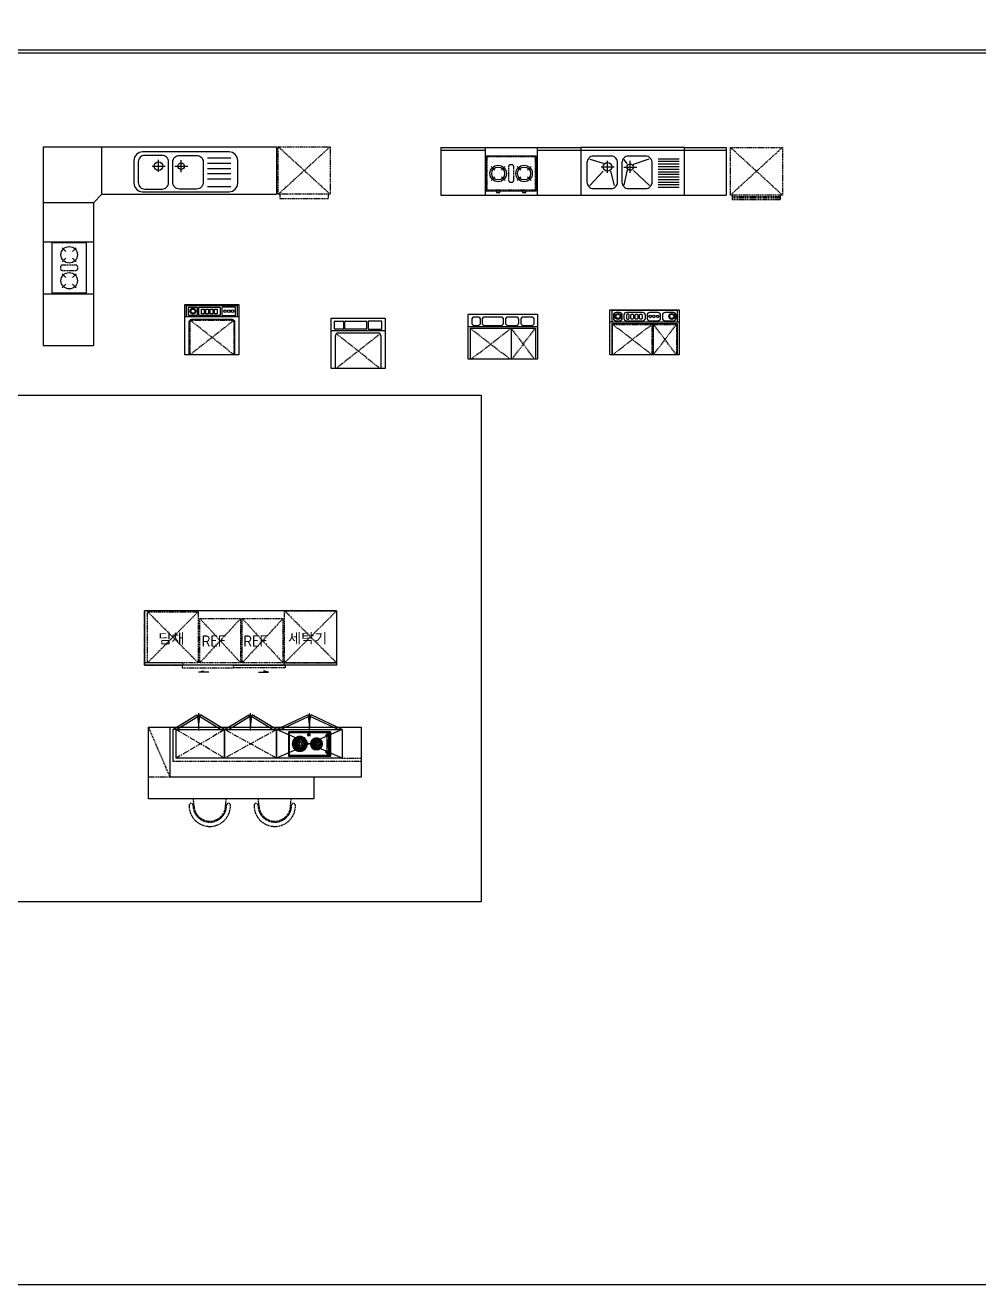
# Model space of a CAD drawing. Extents: x 0 to 79700, y -68 to 28499.
# Drawn here: x 29934 to 40964, y -38 to 14535 of the extents above; entities that cross this region are included whole.
import ezdxf

# ---------------------------------------------------------------- set-up
doc = ezdxf.new("R2010")
doc.units = 0
doc.header["$LTSCALE"] = 50
doc.header["$MEASUREMENT"] = 0
for name, pattern in [('CENTER', [2, 1.25, -0.25, 0.25, -0.25]), ('DASHED2', [0.375, 0.25, -0.125]), ('HIDDEN', [0.375, 0.25, -0.125])]:
    doc.linetypes.add(name, pattern=pattern)
doc.layers.get('0').update_dxf_attribs({"linetype": 'CONTINUOUS'})
for name, color, linetype in [('DM', 7, 'CONTINUOUS'), ('FU', 4, 'CONTINUOUS'), ('FUR', 4, 'CONTINUOUS'), ('FUR2', 6, 'CONTINUOUS'), ('PAT', 11, 'CONTINUOUS'), ('TEXT', 7, 'CONTINUOUS')]:
    doc.layers.add(name, color=color, linetype=linetype)
doc.styles.add('HS2', font='architxt.shx', dxfattribs={"bigfont": 'ghs.shx'})
doc.styles.add('ROMANS', font='romans', dxfattribs={"width": 0.8})

# ---------------------------------------------------------------- blocks, each defined once
blk = doc.blocks.new('SINK12RS')
for p, q in [((849, -130), (1120, -130)), ((209, -225), (359, -225)), ((283, -292), (283, -153)), ((472, -226), (622, -226)), ((546, -293), (546, -154)), ((849, -190), (1120, -190)), ((849, -250), (1120, -250)), ((849, -310), (1120, -310)), ((849, -370), (1120, -370)), ((849, -460), (1120, -460))]:
    blk.add_line(p, q)
for points in [[(99, -520), (1099, -520, 0.414214), (1199, -420), (1199, -160, 0.414214), (1099, -60), (99, -60, 0.414214), (-1, -160), (-1, -420, 0.414214)], [(124, -490), (324, -490, 0.414214), (399, -415), (399, -175, 0.414214), (324, -100), (124, -100, 0.414214), (49, -175), (49, -415, 0.414214)], [(524, -490, -0.414214), (449, -415), (449, -175, -0.414214), (524, -100), (724, -100, -0.414214), (799, -175), (799, -415, -0.414214), (724, -490)]]:
    blk.add_lwpolyline(points, format="xyb", close=True)
for centre, radius in [((283, -225), 50), ((546, -226), 37.5)]:
    blk.add_circle(centre, radius)
blk = doc.blocks.new('A$C4FD14A2F')
at = {"layer": 'PAT', "ltscale": 400}
for points in [[(628, 1785), (680, 1785), (680, 1800)], [(1382, 1800), (1382, 1785), (1434, 1785)]]:
    blk.add_hatch(color=256, dxfattribs=at).paths.add_polyline_path(points)
at = {"layer": 'DM', "ltscale": 400}
for p, q in [((628, 1785), (680, 1800)), ((744, 1785), (628, 1785)), ((680, 1800), (680, 1785)), ((1318, 1785), (1434, 1785)), ((1434, 1785), (1382, 1800)), ((1382, 1800), (1382, 1785))]:
    blk.add_line(p, q, dxfattribs=at)
at = {"layer": 'FUR', "ltscale": 400}
for p, q in [((2221, 2494), (0, 2494)), ((0, 2494), (0, 1864)), ((47, 1150), (2507, 1150)), ((47, 319), (47, 1150)), ((297, 569), (297, 1150)), ((2507, 1150), (2507, 569)), ((2507, 569), (297, 569)), ((1957, 569), (1957, 319)), ((1957, 319), (47, 319))]:
    blk.add_line(p, q, dxfattribs=at)
at = {"layer": 'FUR'}
for p, q in [((2221, 2494), (2221, 1864)), ((2221, 1864), (0, 1864))]:
    blk.add_line(p, q, dxfattribs=at)
at = {"layer": 'FUR', "color": 1, "linetype": 'DASHED2'}
blk.add_line((297, 569), (47, 1150), dxfattribs=at)
at = {"layer": 'FUR', "color": 1, "linetype": 'CENTER'}
for p, q in [((927, 1120), (367, 790)), ((927, 790), (367, 1120)), ((1527, 1120), (927, 790)), ((1527, 790), (927, 1120))]:
    blk.add_line(p, q, dxfattribs=at)
at = {"layer": 'FUR2', "linetype": 'DASHED2'}
for p, q in [((0, 1864), (0, 2494)), ((36, 2484), (621, 1894)), ((621, 2484), (36, 1894)), ((1621, 2494), (2221, 1894)), ((2221, 2494), (1621, 1894)), ((1111, 2404), (641, 1894)), ((641, 2404), (1111, 1894)), ((1601, 2404), (1131, 1894)), ((1131, 2404), (1601, 1894)), ((2507, 750), (327, 750)), ((2287, 790), (2507, 790)), ((297, 569), (47, 569)), ((572, 244), (566, 319)), ((939, 244), (945, 319)), ((1323, 244), (1317, 319)), ((1690, 244), (1696, 319))]:
    blk.add_line(p, q, dxfattribs=at)
at = {"layer": 'FUR2'}
for p, q in [((326, 1120), (607, 1291)), ((372, 1120), (616, 1272)), ((616, 1272), (607, 1291)), ((627, 1109), (627, 1311)), ((637, 1272), (646, 1291)), ((880, 1120), (637, 1272)), ((927, 1120), (646, 1291)), ((927, 1120), (1208, 1291)), ((973, 1120), (1216, 1272)), ((1216, 1272), (1208, 1291)), ((1227, 1109), (1227, 1311)), ((1238, 1272), (1247, 1291)), ((1481, 1120), (1238, 1272)), ((1527, 1120), (1247, 1291)), ((1527, 1120), (1888, 1291)), ((1574, 1120), (1896, 1272)), ((1896, 1272), (1888, 1291)), ((1907, 1109), (1907, 1311)), ((1918, 1272), (1927, 1291)), ((2241, 1120), (1918, 1272)), ((2287, 1120), (1927, 1291)), ((367, 1120), (327, 1120)), ((327, 1120), (327, 750)), ((2287, 790), (1527, 1120)), ((2287, 1120), (1527, 790)), ((1665, 1088), (1665, 818)), ((2150, 1093), (1670, 1093)), ((1675, 1078), (1675, 828)), ((2140, 1083), (1680, 1083)), ((1795, 868), (1795, 1041)), ((1797, 868), (1797, 1041)), ((1901, 1066), (1901, 1052)), ((1988, 885), (1988, 1024)), ((1990, 885), (1990, 1024)), ((2098, 1056), (2122, 1056)), ((2098, 1046), (2122, 1046)), ((2108, 1038), (2108, 873)), ((2145, 828), (2145, 1078)), ((2155, 818), (2155, 1088)), ((1757, 952), (1771, 952)), ((1758, 960), (1772, 960)), ((1766, 946), (1767, 946)), ((1768, 966), (1768, 966)), ((1781, 917), (1776, 939)), ((1777, 974), (1778, 990)), ((1785, 923), (1780, 945)), ((1781, 969), (1782, 985)), ((1786, 993), (1803, 978)), ((1786, 987), (1802, 973)), ((1800, 935), (1789, 922)), ((1802, 930), (1789, 915)), ((1822, 934), (1802, 936)), ((1804, 973), (1821, 977)), ((1827, 929), (1804, 931)), ((1805, 978), (1824, 982)), ((1823, 974), (1815, 955)), ((1816, 953), (1825, 938)), ((1829, 976), (1821, 955)), ((1821, 953), (1831, 936)), ((1841, 960), (1867, 960)), ((1841, 949), (1867, 949)), ((1846, 966), (1860, 966)), ((1846, 943), (1860, 943)), ((1847, 968), (1857, 968)), ((1847, 941), (1857, 941)), ((1850, 974), (1852, 974)), ((1850, 935), (1852, 935)), ((1958, 953), (1969, 953)), ((1959, 959), (1970, 959)), ((1965, 948), (1966, 948)), ((1967, 964), (1966, 964)), ((1977, 925), (1973, 942)), ((1974, 970), (1975, 983)), ((1980, 929), (1976, 947)), ((1977, 966), (1978, 979)), ((1981, 985), (1994, 974)), ((1981, 980), (1993, 970)), ((1992, 939), (1983, 928)), ((1994, 935), (1983, 923)), ((2010, 938), (1994, 940)), ((1995, 969), (2009, 972)), ((2013, 934), (1995, 936)), ((1996, 973), (2011, 977)), ((2011, 970), (2004, 955)), ((2005, 953), (2012, 941)), ((2016, 972), (2009, 955)), ((2009, 953), (2017, 940)), ((2025, 959), (2045, 959)), ((2025, 950), (2045, 950)), ((2029, 964), (2040, 964)), ((2029, 945), (2040, 945)), ((2030, 966), (2038, 966)), ((2030, 944), (2038, 944)), ((2032, 970), (2034, 970)), ((2032, 939), (2034, 939)), ((1670, 813), (2150, 813)), ((1680, 823), (2140, 823)), ((2100, 852), (2110, 874)), ((2108, 848), (2108, 838)), ((2109, 848), (2119, 869))]:
    blk.add_line(p, q, dxfattribs=at)
at = {"layer": 'FUR2', "linetype": 'DASHED2'}
for points in [[(621, 1894), (36, 1894), (36, 2484), (621, 2484)], [(2221, 1894), (1621, 1894), (1621, 2494), (2221, 2494)], [(1111, 1894), (641, 1894), (641, 2404), (1111, 2404)], [(1601, 1894), (1131, 1894), (1131, 2404), (1601, 2404)], [(0, 1864), (446, 1864), (446, 1894), (0, 1894)], [(436, 1834), (1031, 1834), (1031, 1864), (436, 1864)], [(1626, 1834), (1031, 1834), (1031, 1864), (1626, 1864)], [(2221, 1864), (1616, 1864), (1616, 1894), (2221, 1894)]]:
    blk.add_lwpolyline(points, close=True, dxfattribs=at)
at = {"layer": 'FUR2'}
for points in [[(927, 790), (367, 790), (367, 1120), (927, 1120)], [(1527, 790), (927, 790), (927, 1120), (1527, 1120)], [(2287, 790), (1527, 790), (1527, 1120), (2287, 1120)], [(1886, 1052), (1916, 1052), (1916, 1066), (1886, 1066)], [(2114, 921), (2124, 921), (2124, 994), (2114, 994)]]:
    blk.add_lwpolyline(points, close=True, dxfattribs=at)
blk.add_lwpolyline([(2108, 838), (2133, 838), (2133, 1071), (2108, 1071), (2108, 1064)], dxfattribs=at)
for centre, radius in [((1796, 955), 83.1), ((1796, 955), 76.2), ((1894, 1059), 3.8), ((1909, 1059), 3.8), ((1989, 955), 66.5), ((2110, 1051), 13), ((1989, 955), 60.9), ((2119, 927), 2.8), ((2110, 861), 13)]:
    blk.add_circle(centre, radius, dxfattribs=at)
for centre, radius, start, end in [((96, 1164), 531, 358.3965, 11.7524), ((1157, 1164), 531, 168.2476, 181.6035), ((697, 1164), 531, 358.3965, 11.7524), ((1758, 1164), 531, 168.2476, 181.6035), ((1377, 1164), 531, 358.3965, 11.7524), ((2438, 1164), 531, 168.2476, 181.6035), ((1670, 1088), 5, 90, 180), ((1680, 1078), 5, 90, 180), ((1796, 955), 86.5, 90.7616, 269.2384), ((1796, 955), 73.6, 6.4787, 353.5213), ((1796, 955), 67.9, 12.1449, 347.8551), ((1796, 955), 65.6, 14.7362, 345.2638), ((1796, 955), 86.5, 270.7616, 89.2384), ((1989, 955), 69.2, 90.7616, 269.2384), ((1989, 955), 69.2, 270.7616, 89.2384), ((2140, 1078), 5, 360, 90), ((2150, 1088), 5, 360, 90), ((1796, 955), 59.8, 19.0676, 340.9324), ((1796, 955), 57.5, 19.861, 340.139), ((1796, 955), 51.8, 17.3153, 342.6847), ((1757, 943), 9.2, 90, 196.8044), ((1796, 955), 49.5, 196.8044, 344.5475), ((1758, 969), 9.2, 158.478, 270), ((1796, 955), 49.5, 15.4525, 158.478), ((1766, 937), 9.2, 90, 210.2439), ((1796, 955), 43.7, 210.2439, 349.9311), ((1768, 975), 9.2, 143.5316, 270), ((1796, 955), 43.7, 10.0689, 143.5316), ((1767, 937), 9.2, 13.0382, 90), ((1768, 975), 9.2, 270, 355.0382), ((1771, 943), 9.2, 13.0382, 90), ((1772, 969), 9.2, 270, 355.0382), ((1783, 990), 4.6, 49.0382, 175.0382), ((1786, 919), 4.6, 193.0382, 319.0382), ((1785, 985), 2.3, 49.0382, 175.0382), ((1787, 923), 2.3, 193.0382, 319.0382), ((1802, 934), 2.3, 85.0382, 139.0382), ((1803, 975), 2.3, 229.0382, 283.0382), ((1804, 929), 2.3, 85.0382, 139.0382), ((1804, 980), 2.3, 229.0382, 283.0382), ((1818, 954), 2.3, 157.0382, 211.0382), ((1823, 954), 2.3, 157.0382, 211.0382), ((1821, 975), 2.3, 337.0382, 103.0382), ((1823, 936), 2.3, 265.0382, 31.0382), ((1825, 978), 4.6, 337.0382, 103.0382), ((1827, 934), 4.6, 265.0382, 31.0382), ((1841, 963), 2.3, 190.0689, 270), ((1841, 947), 2.3, 90, 169.9311), ((1846, 968), 2.3, 195.4525, 270), ((1846, 941), 2.3, 90, 164.5475), ((1847, 971), 2.3, 197.3153, 270), ((1847, 938), 2.3, 90, 162.6847), ((1857, 971), 2.3, 270, 14.7362), ((1857, 938), 2.3, 345.2638, 90), ((1860, 968), 2.3, 270, 12.1449), ((1860, 941), 2.3, 347.8551, 90), ((1867, 963), 2.3, 270, 6.4787), ((1867, 947), 2.3, 353.5213, 90), ((1989, 955), 58.9, 6.4787, 353.5213), ((1989, 955), 54.3, 12.1449, 347.8551), ((1989, 955), 52.5, 14.7362, 345.2638), ((1989, 955), 47.9, 19.0676, 340.9324), ((1989, 955), 46, 19.861, 340.139), ((1989, 955), 41.4, 17.3153, 342.6847), ((1959, 966), 7.36, 158.478, 270), ((1958, 945), 7.36, 90, 196.8044), ((1989, 955), 39.6, 196.8044, 344.5475), ((1989, 955), 39.6, 15.4525, 158.478), ((1965, 941), 7.36, 90, 210.2439), ((1967, 971), 7.36, 143.5316, 270), ((1989, 955), 35, 210.2439, 349.9311), ((1989, 955), 35, 10.0689, 143.5316), ((1966, 971), 7.36, 270, 355.0382), ((1966, 941), 7.36, 13.0382, 90), ((1969, 945), 7.36, 13.0382, 90), ((1970, 966), 7.36, 270, 355.0382), ((1978, 983), 3.68, 49.0382, 175.0382), ((1981, 926), 3.68, 193.0382, 319.0382), ((1980, 979), 1.84, 49.0382, 175.0382), ((1982, 930), 1.84, 193.0382, 319.0382), ((1994, 938), 1.84, 85.0382, 139.0382), ((1995, 971), 1.84, 229.0382, 283.0382), ((1996, 975), 1.84, 229.0382, 283.0382), ((1995, 934), 1.84, 85.0382, 139.0382), ((2006, 954), 1.84, 157.0382, 211.0382), ((2010, 954), 1.84, 157.0382, 211.0382), ((2009, 971), 1.84, 337.0382, 103.0382), ((2010, 940), 1.84, 265.0382, 31.0382), ((2012, 973), 3.68, 337.0382, 103.0382), ((2014, 938), 3.68, 265.0382, 31.0382), ((2025, 961), 1.84, 190.0689, 270), ((2025, 948), 1.84, 90, 169.9311), ((2029, 966), 1.84, 195.4525, 270), ((2029, 944), 1.84, 90, 164.5475), ((2030, 967), 1.84, 197.3153, 270), ((2030, 942), 1.84, 90, 162.6847), ((2038, 967), 1.84, 270, 14.7362), ((2038, 942), 1.84, 345.2638, 90), ((2040, 966), 1.84, 270, 12.1449), ((2040, 944), 1.84, 347.8551, 90), ((2045, 961), 1.84, 270, 6.4787), ((2045, 948), 1.84, 353.5213, 90), ((1670, 818), 5, 180, 270), ((1680, 828), 5, 180, 270), ((2140, 828), 5, 270, 360), ((2150, 818), 5, 270, 360)]:
    blk.add_arc(centre, radius, start, end, dxfattribs=at)
at = {"layer": 'FUR2', "linetype": 'DASHED2'}
for centre, radius, start, end in [((755, 239), 239, 178.6829, 1.3171), ((539, 244), 22.2, 0, 180), ((755, 244), 194, 180, 0), ((755, 244), 183, 180, 0), ((972, 244), 22.2, 0, 180), ((1290, 244), 22.2, 0, 180), ((1507, 239), 239, 178.6829, 1.3171), ((1507, 244), 194, 180, 0), ((1507, 244), 183, 180, 0), ((1723, 244), 22.2, 0, 180)]:
    blk.add_arc(centre, radius, start, end, dxfattribs=at)
at = {"layer": 'FUR2', "style": 'ROMANS', "oblique": -180, "text_generation_flag": 4}
blk.add_text('De Dietrich', height=6.4, rotation=270, dxfattribs=at).set_placement((2122, 986))
at = {"layer": 'TEXT', "ltscale": 400, "style": 'HS2', "width": 1.1}
for s, p in [('딤채', (160, 2104)), ('REF', (661, 2080)), ('REF', (1143, 2080)), ('세탁기', (1660, 2107))]:
    blk.add_text(s, height=130, dxfattribs=at).set_placement(p)

msp = doc.modelspace()

# ---------------------------------------------------------------- linework, layer by layer
msp.add_lwpolyline([(20321.4904, 10253.95416), (35207.07546, 10253.95416), (35207.07546, 4391.15396), (20321.4904, 4391.15396)], close=True)
at = {"layer": 'FU'}
for points in [[(19986, 28499.08086), (41869.50283, 28499.08086), (41869.50283, 14211.93459), (19986, 14211.93459)], [(19986, 14249.54043), (41869.50283, 14249.54043), (41869.50283, -37.60583), (19986, -37.60583)]]:
    msp.add_lwpolyline(points, close=True, dxfattribs=at)
at = {"layer": 'FUR'}
for p, q in [((30142.13862, 13128.69007), (32842.13862, 13128.69007)), ((30142.13862, 13128.69007), (30142.13862, 10828.69007)), ((30142.13862, 13128.69007), (30142.13862, 12578.69007)), ((30822.13862, 12578.69007), (30822.13862, 13128.69007)), ((32842.13862, 13128.69007), (32842.13862, 12578.69007)), ((34741.75975, 13120.04154), (36361.75975, 13120.04154)), ((34741.75975, 13120.04154), (34741.75975, 12570.04154)), ((35254.75975, 13120.04154), (35254.75975, 12570.04154)), ((35854.75975, 13120.04154), (35854.75975, 12570.04154)), ((37561.75975, 13120.04154), (38041.75975, 13120.04154)), ((38041.75975, 13120.04154), (38041.75975, 12570.04154)), ((34741.75975, 13090.04154), (35254.75975, 13090.04154)), ((35854.75975, 13090.04154), (36361.75975, 13090.04154)), ((36361.75975, 13090.04154), (37561.75975, 13090.04154)), ((36621.75975, 12933.04154), (36468.75975, 12980.04154)), ((36895.75975, 12930.04154), (36862.75975, 12980.04154)), ((36968.75975, 12927.04154), (37152.75975, 12990.04154)), ((37255.75975, 12990.04154), (37496.75975, 12990.04154)), ((37561.75975, 13090.04154), (38041.75975, 13090.04154)), ((35323.44247, 12900.35882), (35365.86888, 12857.93241)), ((35443.65062, 12857.93241), (35486.07703, 12900.35882)), ((35623.44247, 12900.35882), (35665.86888, 12857.93241)), ((35743.65062, 12857.93241), (35786.07703, 12900.35882)), ((36464.75975, 12679.04154), (36618.75975, 12846.04154)), ((36595.75975, 12895.04154), (36745.75975, 12895.04154)), ((36669.75975, 12828.04154), (36669.75975, 12967.04154)), ((36748.75975, 12679.04154), (36708.75975, 12846.04154)), ((36858.75975, 12894.04154), (37008.75975, 12894.04154)), ((36895.75975, 12860.04154), (36858.75975, 12686.04154)), ((36932.75975, 12827.04154), (36932.75975, 12966.04154)), ((36968.75975, 12853.04154), (37155.75975, 12679.04154)), ((37255.75975, 12960.04154), (37496.75975, 12960.04154)), ((37255.75975, 12930.04154), (37496.75975, 12930.04154)), ((37255.75975, 12900.04154), (37496.75975, 12900.04154)), ((37255.75975, 12870.04154), (37496.75975, 12870.04154)), ((37255.75975, 12840.04154), (37496.75975, 12840.04154)), ((35323.44247, 12737.72426), (35365.86888, 12780.15067)), ((35443.65062, 12780.15067), (35486.07703, 12737.72426)), ((35623.44247, 12737.72426), (35665.86888, 12780.15067)), ((35743.65062, 12780.15067), (35786.07703, 12737.72426)), ((37255.75975, 12810.04154), (37496.75975, 12810.04154)), ((37255.75975, 12780.04154), (37496.75975, 12780.04154)), ((37255.75975, 12750.04154), (37496.75975, 12750.04154)), ((37255.75975, 12720.04154), (37496.75975, 12720.04154)), ((37255.75975, 12690.04154), (37496.75975, 12690.04154)), ((30722.13862, 12478.69007), (30822.13862, 12578.69007)), ((30822.13862, 12578.69007), (32842.13862, 12578.69007)), ((34741.75975, 12570.04154), (36361.75975, 12570.04154)), ((37255.75975, 12660.04154), (37496.75975, 12660.04154)), ((37561.75975, 12570.04154), (38041.75975, 12570.04154)), ((30722.13862, 12478.69007), (30142.13862, 12478.69007)), ((30722.13862, 12478.69007), (30722.13862, 10828.69007)), ((30142.13862, 12028.69007), (30722.13862, 12028.69007)), ((30642.13862, 12018.69007), (30242.13862, 12018.69007)), ((30242.13862, 12018.69007), (30242.13862, 11438.69007)), ((30404.24775, 11917.58095), (30361.82134, 11960.00735)), ((30482.0295, 11917.58095), (30524.4559, 11960.00735)), ((30642.13862, 11438.69007), (30642.13862, 12018.69007)), ((30361.82134, 11797.37279), (30404.24775, 11839.7992)), ((30524.4559, 11797.37279), (30482.0295, 11839.7992)), ((30404.24775, 11617.58095), (30361.82134, 11660.00735)), ((30482.0295, 11617.58095), (30524.4559, 11660.00735)), ((30361.82134, 11497.37279), (30404.24775, 11539.7992)), ((30524.4559, 11497.37279), (30482.0295, 11539.7992)), ((30142.13862, 11428.69007), (30722.13862, 11428.69007)), ((30242.13862, 11438.69007), (30642.13862, 11438.69007)), ((31781.08418, 11162.98067), (32406.08418, 11162.98067)), ((33472.89877, 11144.41639), (34097.89877, 11144.41639)), ((33472.89877, 10564.41639), (33472.89877, 11144.41639)), ((33512.89877, 11021.41639), (33512.89877, 11107.41639)), ((33517.89877, 11112.41639), (33609.89877, 11112.41639)), ((33614.89877, 11107.41639), (33614.89877, 11021.41639)), ((33632.89877, 11021.41639), (33632.89877, 11107.41639)), ((33637.89877, 11112.41639), (33876.89877, 11112.41639)), ((33881.89877, 11107.41639), (33881.89877, 11021.41639)), ((33901.89877, 11107.41639), (33901.89877, 11021.41639)), ((34052.89877, 11112.41639), (33906.89877, 11112.41639)), ((34057.89877, 11021.41639), (34057.89877, 11107.41639)), ((34097.89877, 11144.41639), (34097.89877, 10564.41639)), ((36697.92045, 11102.98067), (37497.92045, 11102.98067)), ((36717.92045, 11082.98067), (37192.92045, 11082.98067)), ((36717.92045, 11082.98067), (36717.92045, 10722.98067)), ((37192.92045, 11082.98067), (37192.92045, 10722.98067)), ((33472.89877, 11004.41639), (34097.89877, 11004.41639)), ((33609.89877, 11016.41639), (33517.89877, 11016.41639)), ((33522.89877, 10564.41639), (33522.89877, 10944.41639)), ((33552.89877, 10974.41639), (34017.89877, 10974.41639)), ((33876.89877, 11016.41639), (33637.89877, 11016.41639)), ((33906.89877, 11016.41639), (34052.89877, 11016.41639)), ((34047.89877, 10944.41639), (34047.89877, 10564.41639)), ((35058.97503, 11050.12588), (35858.97503, 11050.12588)), ((35078.97503, 11030.12588), (35553.97503, 11030.12588)), ((35078.97503, 11030.12588), (35078.97503, 10670.12588)), ((35553.97503, 11030.12588), (35553.97503, 10670.12588)), ((30142.13862, 10828.69007), (30722.13862, 10828.69007)), ((34097.89877, 10564.41639), (33472.89877, 10564.41639))]:
    msp.add_line(p, q, dxfattribs=at)
at = {"layer": 'FUR', "linetype": 'HIDDEN'}
for p, q in [((32861.13862, 12578.69007), (33461.13862, 13128.69007)), ((33461.13862, 12578.69007), (32861.13862, 13128.69007)), ((32861.13862, 12578.69007), (32861.13862, 13128.69007)), ((32861.13862, 13128.69007), (33461.13862, 13128.69007)), ((33461.13862, 13128.69007), (33461.13862, 12578.69007)), ((38691.75975, 12570.04154), (38091.75975, 13120.04154)), ((38091.75975, 12570.04154), (38691.75975, 13120.04154)), ((33461.13862, 12578.69007), (32861.13862, 12578.69007)), ((38111.75975, 12554.04154), (38671.75975, 12554.04154)), ((38111.75975, 12537.04154), (38671.75975, 12537.04154)), ((30342.13862, 11738.69007), (30342.13862, 11718.69007)), ((30522.13862, 11758.69007), (30362.13862, 11758.69007)), ((30362.13862, 11698.69007), (30522.13862, 11698.69007)), ((30542.13862, 11718.69007), (30542.13862, 11738.69007)), ((32341.08418, 11115.98067), (31841.08418, 10722.98067)), ((32346.08418, 10722.98067), (31847.08418, 11117.98067)), ((34037.89877, 10564.41639), (33531.40669, 10965.347)), ((34040.88531, 10963.69381), (33532.89877, 10564.41639)), ((35543.97503, 10670.12588), (35078.97503, 11027.81819)), ((35088.97503, 10670.12588), (35556.97503, 11030.12588)), ((35827.97503, 10670.12588), (35556.43217, 11030.12588)), ((35563.97503, 10670.12588), (35835.51789, 11030.12588)), ((37182.92045, 10722.98067), (36727.92045, 11072.98067)), ((36727.92045, 10722.98067), (37182.92045, 11072.98067)), ((37202.92045, 10722.98067), (37466.92045, 11072.98067)), ((37466.92045, 10722.98067), (37202.92045, 11072.98067))]:
    msp.add_line(p, q, dxfattribs=at)
at = {"layer": 'FUR'}
for points in [[(36361.75975, 12570.04154), (37561.75975, 12570.04154), (37561.75975, 13120.04154), (36361.75975, 13120.04154)], [(35264.75975, 13020.04154), (35264.75975, 12620.04154), (35844.75975, 12620.04154), (35844.75975, 13020.04154)], [(31781.08418, 11302.98067), (32406.08418, 11302.98067), (32406.08418, 10722.98067), (31781.08418, 10722.98067)], [(36697.92045, 11242.98067), (37497.92045, 11242.98067), (37497.92045, 10722.98067), (36697.92045, 10722.98067)], [(35058.97503, 11190.12588), (35858.97503, 11190.12588), (35858.97503, 10670.12588), (35058.97503, 10670.12588)]]:
    msp.add_lwpolyline(points, close=True, dxfattribs=at)
at = {"layer": 'FUR', "linetype": 'HIDDEN'}
for points in [[(38091.75975, 12570.04154), (38091.75975, 13120.04154), (38691.75975, 13120.04154), (38691.75975, 12570.04154)], [(35274.75975, 13010.04154), (35274.75975, 12630.04154), (35834.75975, 12630.04154), (35834.75975, 13010.04154)]]:
    msp.add_lwpolyline(points, close=True, dxfattribs=at)
at = {"layer": 'FUR'}
for points in [[(36431.75975, 12945.04154), (36431.75975, 12720.04154, 0.4142135624), (36506.75975, 12645.04154), (36710.75975, 12645.04154, 0.4142135624), (36785.75975, 12720.04154), (36785.75975, 12945.04154, 0.4142135624), (36710.75975, 13020.04154), (36506.75975, 13020.04154, 0.4142135624)], [(36835.75975, 12945.04154), (36835.75975, 12720.04154, 0.4142135624), (36910.75975, 12645.04154), (37110.75975, 12645.04154, 0.4142135624), (37185.75975, 12720.04154), (37185.75975, 12945.04154, 0.4142135624), (37110.75975, 13020.04154), (36910.75975, 13020.04154, 0.4142135624)], [(31821.08418, 11265.98067, -0.4142135624), (31826.08418, 11270.98067), (31918.08418, 11270.98067, -0.4142135624), (31923.08418, 11265.98067), (31923.08418, 11179.98067, -0.4142135624), (31918.08418, 11174.98067), (31826.08418, 11174.98067, -0.4142135624), (31821.08418, 11179.98067)], [(31941.08418, 11265.98067, -0.4142135624), (31946.08418, 11270.98067), (32185.08418, 11270.98067, -0.4142135624), (32190.08418, 11265.98067), (32190.08418, 11179.98067, -0.4142135624), (32185.08418, 11174.98067), (31946.08418, 11174.98067, -0.4142135624), (31941.08418, 11179.98067)], [(31973.08418, 11245.98067, -0.4142135624), (31978.08418, 11250.98067), (31998.08418, 11250.98067, -0.4142135624), (32003.08418, 11245.98067), (32003.08418, 11199.98067, -0.4142135624), (31998.08418, 11194.98067), (31978.08418, 11194.98067, -0.4142135624), (31973.08418, 11199.98067)], [(32023.08418, 11245.98067, -0.4142135624), (32028.08418, 11250.98067), (32048.08418, 11250.98067, -0.4142135624), (32053.08418, 11245.98067), (32053.08418, 11199.98067, -0.4142135624), (32048.08418, 11194.98067), (32028.08418, 11194.98067, -0.4142135624), (32023.08418, 11199.98067)], [(32073.08418, 11245.98067, -0.4142135624), (32078.08418, 11250.98067), (32098.08418, 11250.98067, -0.4142135624), (32103.08418, 11245.98067), (32103.08418, 11199.98067, -0.4142135624), (32098.08418, 11194.98067), (32078.08418, 11194.98067, -0.4142135624), (32073.08418, 11199.98067)], [(32123.08418, 11245.98067, -0.4142135624), (32128.08418, 11250.98067), (32148.08418, 11250.98067, -0.4142135624), (32153.08418, 11245.98067), (32153.08418, 11199.98067, -0.4142135624), (32148.08418, 11194.98067), (32128.08418, 11194.98067, -0.4142135624), (32123.08418, 11199.98067)], [(32366.08418, 11265.98067, 0.4142135624), (32361.08418, 11270.98067), (32215.08418, 11270.98067, 0.4142135624), (32210.08418, 11265.98067), (32210.08418, 11179.98067, 0.4142135624), (32215.08418, 11174.98067), (32361.08418, 11174.98067, 0.4142135624), (32366.08418, 11179.98067)], [(35098.97503, 11128.12588), (35098.97503, 11092.12588, 0.4142135624), (35128.97503, 11062.12588), (35170.97503, 11062.12588, 0.4142135624), (35200.97503, 11092.12588), (35200.97503, 11128.12588, 0.4142135624), (35170.97503, 11158.12588), (35128.97503, 11158.12588, 0.4142135624)], [(35218.97503, 11128.12588), (35218.97503, 11092.12588, 0.4142135624), (35248.97503, 11062.12588), (35437.97503, 11062.12588, 0.4142135624), (35467.97503, 11092.12588), (35467.97503, 11128.12588, 0.4142135624), (35437.97503, 11158.12588), (35248.97503, 11158.12588, 0.4142135624)], [(35487.97503, 11092.12588, 0.4142135624), (35517.97503, 11062.12588), (35613.97503, 11062.12588, 0.4142135624), (35643.97503, 11092.12588), (35643.97503, 11128.12588, 0.4142135624), (35613.97503, 11158.12588), (35517.97503, 11158.12588, 0.4142135624), (35487.97503, 11128.12588)], [(35665.97503, 11128.12588), (35665.97503, 11092.12588, 0.4142135624), (35695.97503, 11062.12588), (35792.97503, 11062.12588, 0.4142135624), (35822.97503, 11092.12588), (35822.97503, 11128.12588, 0.4142135624), (35792.97503, 11158.12588), (35695.97503, 11158.12588, 0.4142135624)], [(36737.92045, 11180.98067), (36737.92045, 11144.98067, 0.4142135624), (36767.92045, 11114.98067), (36809.92045, 11114.98067, 0.4142135624), (36839.92045, 11144.98067), (36839.92045, 11180.98067, 0.4142135624), (36809.92045, 11210.98067), (36767.92045, 11210.98067, 0.4142135624)], [(36857.92045, 11180.98067), (36857.92045, 11144.98067, 0.4142135624), (36887.92045, 11114.98067), (37076.92045, 11114.98067, 0.4142135624), (37106.92045, 11144.98067), (37106.92045, 11180.98067, 0.4142135624), (37076.92045, 11210.98067), (36887.92045, 11210.98067, 0.4142135624)], [(36899.92045, 11190.98067, 0.4142135624), (36889.92045, 11180.98067), (36889.92045, 11144.98067, 0.4142135624), (36899.92045, 11134.98067), (36909.92045, 11134.98067, 0.4142135624), (36919.92045, 11144.98067), (36919.92045, 11180.98067, 0.4142135624), (36909.92045, 11190.98067)], [(36939.92045, 11180.98067, -0.4142135624), (36949.92045, 11190.98067), (36959.92045, 11190.98067, -0.4142135624), (36969.92045, 11180.98067), (36969.92045, 11144.98067, -0.4142135624), (36959.92045, 11134.98067), (36949.92045, 11134.98067, -0.4142135624), (36939.92045, 11144.98067)], [(36989.92045, 11180.98067, -0.4142135624), (36999.92045, 11190.98067), (37009.92045, 11190.98067, -0.4142135624), (37019.92045, 11180.98067), (37019.92045, 11144.98067, -0.4142135624), (37009.92045, 11134.98067), (36999.92045, 11134.98067, -0.4142135624), (36989.92045, 11144.98067)], [(37039.92045, 11180.98067, -0.4142135624), (37049.92045, 11190.98067), (37059.92045, 11190.98067, -0.4142135624), (37069.92045, 11180.98067), (37069.92045, 11144.98067, -0.4142135624), (37059.92045, 11134.98067), (37049.92045, 11134.98067, -0.4142135624), (37039.92045, 11144.98067)], [(37126.92045, 11144.98067, 0.4142135624), (37156.92045, 11114.98067), (37252.92045, 11114.98067, 0.4142135624), (37282.92045, 11144.98067), (37282.92045, 11180.98067, 0.4142135624), (37252.92045, 11210.98067), (37156.92045, 11210.98067, 0.4142135624), (37126.92045, 11180.98067)], [(37304.92045, 11180.98067), (37304.92045, 11144.98067, 0.4142135624), (37334.92045, 11114.98067), (37431.92045, 11114.98067, 0.4142135624), (37461.92045, 11144.98067), (37461.92045, 11180.98067, 0.4142135624), (37431.92045, 11210.98067), (37334.92045, 11210.98067, 0.4142135624)]]:
    msp.add_lwpolyline(points, format="xyb", close=True, dxfattribs=at)
at = {"layer": 'FUR', "linetype": 'HIDDEN'}
msp.add_lwpolyline([(35524.75975, 12900.04154), (35524.75975, 12740.04154, 0.4142135624), (35544.75975, 12720.04154), (35564.75975, 12720.04154, 0.4142135624), (35584.75975, 12740.04154), (35584.75975, 12900.04154, 0.4142135624), (35564.75975, 12920.04154), (35544.75975, 12920.04154, 0.4142135624)], format="xyb", close=True, dxfattribs=at)
for points in [[(32881.13862, 12578.69007), (32881.13862, 12528.69007), (33441.13862, 12528.69007), (33441.13862, 12578.69007)], [(38111.75975, 12570.04154), (38111.75975, 12520.04154), (38671.75975, 12520.04154), (38671.75975, 12570.04154)], [(36727.92045, 10722.98067), (36727.92045, 11072.98067), (37182.92045, 11072.98067), (37182.92045, 10722.98067)], [(37202.92045, 10722.98067), (37202.92045, 11072.98067), (37466.92045, 11072.98067), (37466.92045, 10722.98067)]]:
    msp.add_lwpolyline(points, dxfattribs=at)
at = {"layer": 'FUR'}
for points in [[(35384.75975, 12620.04154), (35384.75975, 12600.04154), (35424.75975, 12600.04154), (35424.75975, 12621.04154)], [(35684.75975, 12620.04154), (35684.75975, 12600.04154), (35724.75975, 12600.04154), (35724.75975, 12621.04154)], [(31801.08418, 11162.98067), (31801.08418, 11292.98067), (32386.08418, 11292.98067), (32386.08418, 11162.98067)], [(37477.92045, 11102.98067), (37477.92045, 11232.98067), (36717.92045, 11232.98067), (36717.92045, 11102.98067)], [(37192.92045, 11082.98067), (37476.92045, 11082.98067), (37476.92045, 10722.98067)], [(35553.97503, 11030.12588), (35837.97503, 11030.12588), (35837.97503, 10670.12588)]]:
    msp.add_lwpolyline(points, dxfattribs=at)
msp.add_lwpolyline([(31831.08418, 10722.98067), (31831.08418, 11102.98067, -0.4142135624), (31861.08418, 11132.98067), (32326.08418, 11132.98067, -0.4142135624), (32356.08418, 11102.98067), (32356.08418, 10722.98067)], format="xyb", dxfattribs=at)
at = {"layer": 'FUR', "linetype": 'HIDDEN'}
msp.add_lwpolyline([(31841.08418, 10722.98067), (31841.08418, 11102.98067, -0.4142135624), (31861.08418, 11122.98067), (32326.08418, 11122.98067, -0.4142135624), (32346.08418, 11102.98067), (32346.08418, 10722.98067)], format="xyb", dxfattribs=at)
at = {"layer": 'FUR'}
for centre, radius in [((35404.75975, 12819.04154), 95), ((35404.75975, 12819.04154), 75), ((35704.75975, 12819.04154), 95), ((35704.75975, 12819.04154), 75), ((36669.75975, 12895.04154), 50), ((36932.75975, 12894.04154), 37.5), ((30443.13862, 11878.69007), 95), ((30443.13862, 11578.69007), 95), ((31874.08418, 11225.98067), 34), ((31874.08418, 11225.98067), 24), ((32245.08418, 11225.98067), 15), ((32289.08418, 11225.98067), 15), ((32333.08418, 11225.98067), 15), ((36790.92045, 11165.98067), 34), ((36790.92045, 11165.98067), 24), ((37161.92045, 11165.98067), 15), ((37205.92045, 11165.98067), 15), ((37249.92045, 11165.98067), 15), ((37412.92045, 11165.98067), 34), ((37412.92045, 11165.98067), 24)]:
    msp.add_circle(centre, radius, dxfattribs=at)
at = {"layer": 'FUR', "linetype": 'HIDDEN'}
for centre, start, end in [((30362.13862, 11738.69007), 90, 180), ((30362.13862, 11718.69007), 180, 270), ((30522.13862, 11738.69007), 0, 90), ((30522.13862, 11718.69007), 270, 0)]:
    msp.add_arc(centre, 20, start, end, dxfattribs=at)
at = {"layer": 'FUR'}
for centre, radius, start, end in [((33517.89877, 11107.41639), 5, 90, 180), ((33609.89877, 11107.41639), 5, 0, 90), ((33637.89877, 11107.41639), 5, 90, 180), ((33876.89877, 11107.41639), 5, 0, 90), ((33906.89877, 11107.41639), 5, 90, 180), ((34052.89877, 11107.41639), 5, 0, 90), ((33517.89877, 11021.41639), 5, 180, 270), ((33552.89877, 10944.41639), 30, 90, 180), ((33609.89877, 11021.41639), 5, 270, 0), ((33637.89877, 11021.41639), 5, 180, 270), ((33876.89877, 11021.41639), 5, 270, 0), ((33906.89877, 11021.41639), 5, 180, 270), ((34017.89877, 10944.41639), 30, 0, 90), ((34052.89877, 11021.41639), 5, 270, 0)]:
    msp.add_arc(centre, radius, start, end, dxfattribs=at)

# ---------------------------------------------------------------- block references
msp.add_blockref('A$C4FD14A2F', (31313.99419, 5265.47328))
msp.add_blockref('SINK12RS', (31193.13862, 13128.69007), dxfattribs=at)

doc.saveas('drawing.dxf')
